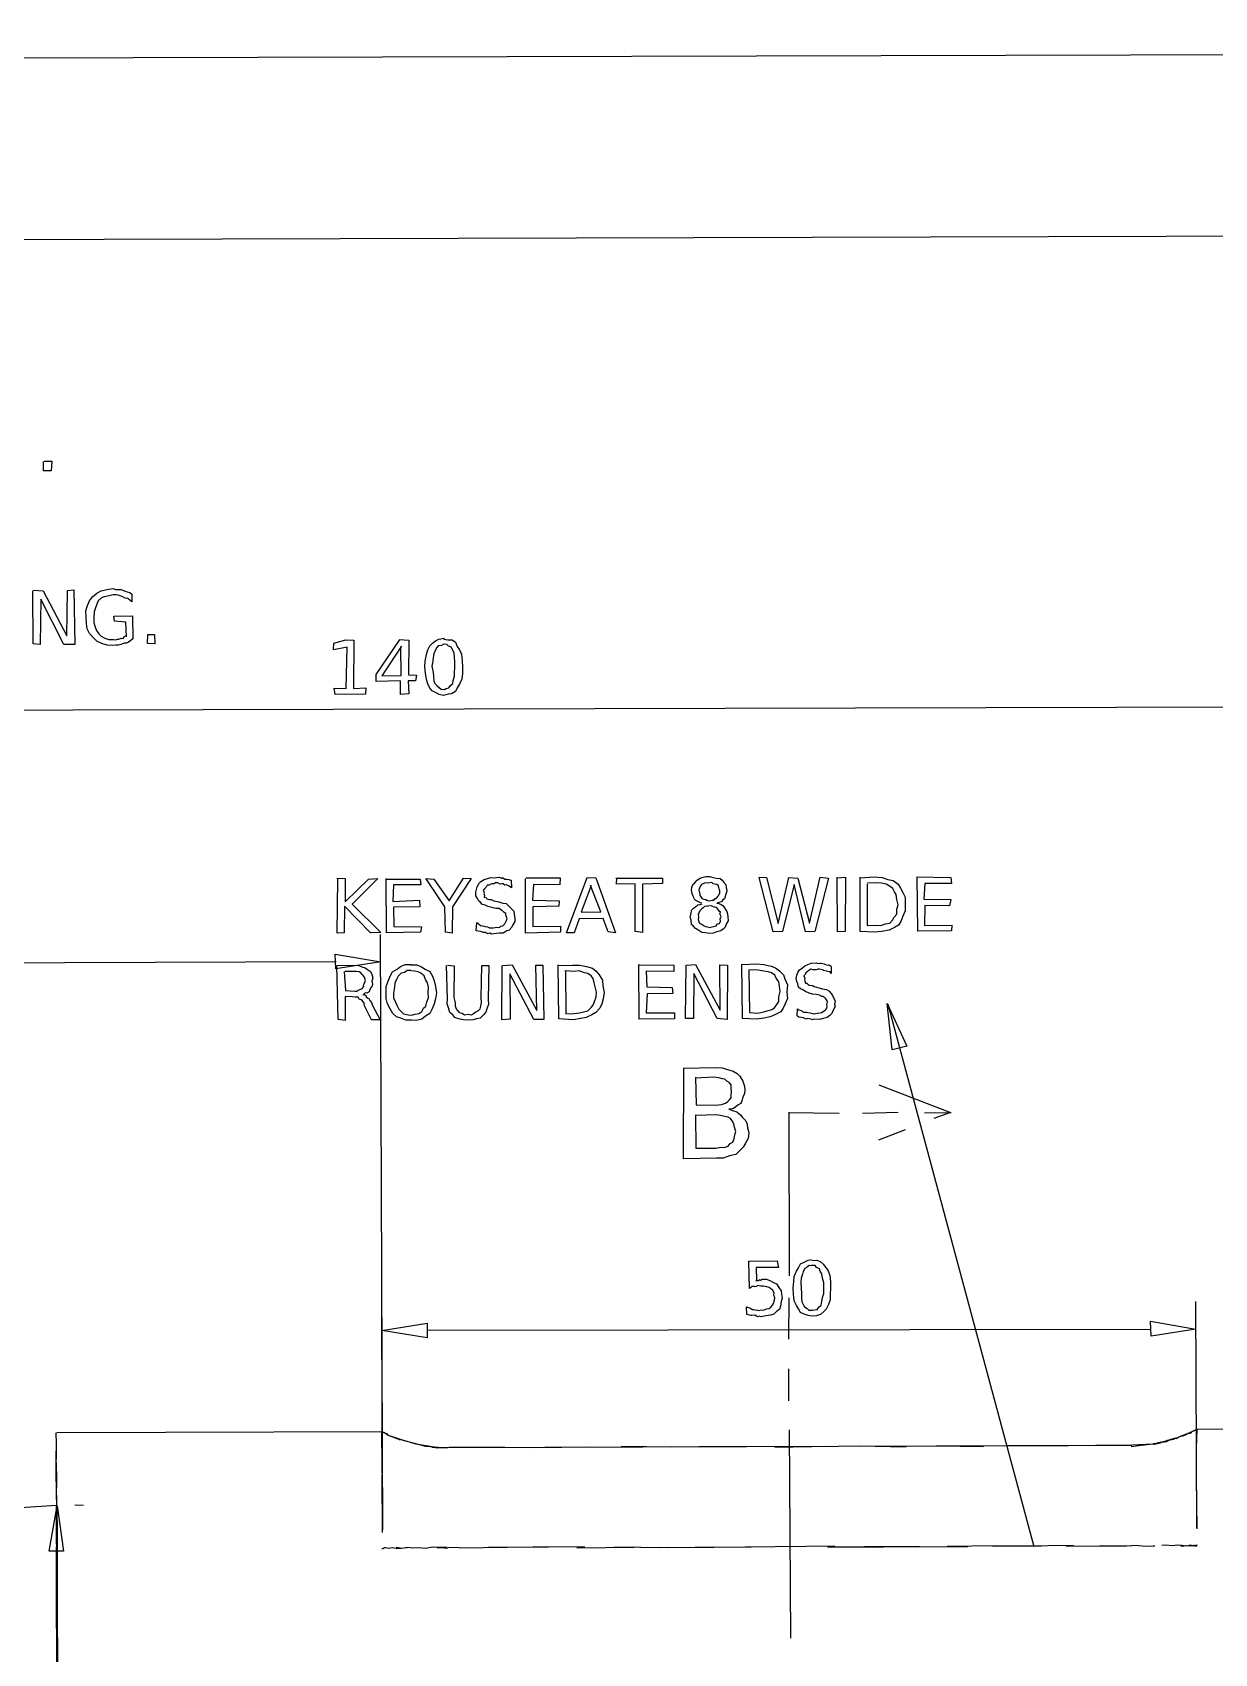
# Model space of a CAD drawing. Header units: millimetres. Extents: x 0 to 620, y -1 to 331.
# Drawn here: x 90.4 to 155.8, y 241.2 to 330.8 of the extents above; entities that cross this region are included whole.
import ezdxf

# ---------------------------------------------------------------- set-up
doc = ezdxf.new("R2010")
doc.units = ezdxf.units.MM

msp = doc.modelspace()

# ---------------------------------------------------------------- linework, layer by layer
for points in [[(0.465, -0.816), (620.421, 0.866), (619.517, 330.835), (-0.45, 329.171)], [(10.451, 9.159), (610.404, 10.847), (609.593, 320.844), (9.593, 319.155)], [(107.16, 279.883), (109.683, 279.463), (107.21, 279.067)], [(137.941, 274.593), (137.666, 277.155), (138.763, 274.792)], [(112.245, 258.676), (109.742, 259.075), (112.245, 259.482)], [(152.227, 259.599), (154.735, 259.145), (152.251, 258.763)], [(91.369, 246.871), (91.797, 249.387), (92.162, 246.883)]]:
    msp.add_lwpolyline(points, close=True)
for points in [[(91.082, 307.141), (91.508, 307.127), (91.466, 306.595), (91.054, 306.591), (91.053, 307.109)], [(90.473, 300.001), (91.035, 299.972), (92.331, 297.468), (92.373, 299.986), (92.727, 300.013), (92.788, 296.99), (92.175, 297.005), (90.906, 299.497), (90.859, 296.999), (90.482, 297.032), (90.462, 299.97)], [(95.637, 297.431), (95.598, 298.24), (94.969, 298.281), (94.932, 298.564), (95.973, 298.59), (95.982, 297.305), (95.876, 297.217), (95.743, 297.12), (95.63, 297.075), (95.515, 297.069), (95.331, 296.99), (95.172, 296.964), (95.052, 296.96), (94.884, 296.942), (94.573, 296.968), (94.28, 297.055), (93.999, 297.188), (93.814, 297.373), (93.594, 297.611), (93.467, 297.859), (93.418, 298.162), (93.402, 298.483), (93.381, 298.867), (93.485, 299.145), (93.586, 299.403), (93.75, 299.632), (94.005, 299.831), (94.227, 299.961), (94.55, 300.035), (94.893, 300.101), (95.028, 300.033), (95.178, 300.032), (95.318, 300.039), (95.433, 300.001), (95.564, 299.954), (95.677, 299.905), (95.816, 299.865), (95.927, 299.782), (95.93, 299.352), (95.83, 299.435), (95.718, 299.549), (95.556, 299.556), (95.432, 299.63), (95.35, 299.661), (95.175, 299.728), (95.07, 299.743), (94.899, 299.736), (94.669, 299.691), (94.399, 299.632), (94.251, 299.575), (94.063, 299.408), (93.989, 299.235), (93.914, 299.031), (93.852, 298.799), (93.828, 298.497), (93.823, 298.217), (93.905, 297.965), (93.984, 297.77), (94.115, 297.595), (94.232, 297.463), (94.434, 297.341), (94.657, 297.279), (94.942, 297.275), (95.036, 297.262), (95.132, 297.294), (95.219, 297.294), (95.333, 297.351), (95.358, 297.324), (95.478, 297.35), (95.515, 297.435), (95.592, 297.478)], [(96.791, 297.548), (97.176, 297.543), (97.198, 297.038), (96.803, 297.052), (96.814, 297.55)], [(107.129, 294.577), (107.777, 294.557), (107.825, 296.856), (107.073, 296.709), (107.085, 297.071), (107.759, 297.265), (108.201, 297.229), (108.175, 294.569), (108.854, 294.603), (108.844, 294.251), (107.174, 294.231), (107.109, 294.575)], [(110.706, 297.269), (111.229, 297.241), (111.225, 295.318), (111.663, 295.301), (111.603, 294.989), (111.204, 294.992), (111.242, 294.265), (110.777, 294.232), (110.781, 294.998), (109.424, 294.95), (109.427, 295.348), (110.718, 297.237)], [(110.827, 296.908), (109.752, 295.273), (110.81, 295.292), (110.793, 296.884)], [(113.177, 297.288), (113.398, 297.26), (113.64, 297.249), (113.819, 297.125), (113.914, 296.893), (114.04, 296.7), (114.155, 296.455), (114.188, 296.101), (114.197, 295.745), (114.198, 295.387), (114.163, 295.081), (114.059, 294.851), (113.913, 294.594), (113.825, 294.407), (113.595, 294.278), (113.411, 294.259), (113.157, 294.182), (112.905, 294.229), (112.744, 294.317), (112.524, 294.445), (112.391, 294.575), (112.292, 294.819), (112.214, 295.059), (112.159, 295.41), (112.115, 295.757), (112.131, 296.085), (112.217, 296.451), (112.289, 296.705), (112.396, 296.917), (112.539, 297.073), (112.704, 297.197), (112.898, 297.299), (113.2, 297.341)], [(113.176, 297.025), (113.036, 296.949), (112.867, 296.925), (112.776, 296.825), (112.704, 296.695), (112.624, 296.486), (112.58, 296.283), (112.555, 296.083), (112.516, 295.792), (112.582, 295.455), (112.607, 295.245), (112.625, 294.982), (112.672, 294.848), (112.802, 294.713), (112.914, 294.626), (113.019, 294.536), (113.201, 294.515), (113.299, 294.563), (113.457, 294.599), (113.547, 294.728), (113.676, 294.833), (113.685, 295.006), (113.756, 295.24), (113.766, 295.454), (113.78, 295.738), (113.783, 296.064), (113.76, 296.287), (113.743, 296.511), (113.65, 296.713), (113.573, 296.842), (113.433, 296.912), (113.333, 296.994), (113.193, 297.01)], [(42.177, 293.255), (179.161, 293.609)], [(116.893, 283.961), (116.908, 283.547), (116.783, 283.639), (116.64, 283.708), (116.54, 283.688), (116.444, 283.766), (116.379, 283.759), (116.281, 283.752), (116.159, 283.816), (116.035, 283.82), (115.932, 283.77), (115.799, 283.772), (115.677, 283.69), (115.563, 283.695), (115.502, 283.588), (115.411, 283.484), (115.351, 283.395), (115.399, 283.287), (115.39, 283.232), (115.422, 283.124), (115.406, 283.025), (115.502, 283.007), (115.541, 282.935), (115.687, 282.896), (115.783, 282.894), (115.936, 282.826), (116.211, 282.765), (116.424, 282.701), (116.616, 282.688), (116.7, 282.58), (116.824, 282.474), (116.958, 282.332), (117.033, 282.254), (117.063, 282.064), (117.103, 281.876), (117.087, 281.682), (116.981, 281.502), (116.926, 281.365), (116.776, 281.213), (116.649, 281.165), (116.456, 281.048), (116.22, 281.04), (115.935, 280.999), (115.81, 280.98), (115.705, 281.041), (115.585, 281.004), (115.477, 281.076), (115.336, 281.072), (115.213, 281.139), (115.072, 281.152), (114.953, 281.173), (114.999, 281.635), (115.072, 281.568), (115.19, 281.472), (115.328, 281.438), (115.458, 281.411), (115.588, 281.388), (115.702, 281.327), (115.825, 281.339), (115.901, 281.342), (116.111, 281.364), (116.248, 281.345), (116.326, 281.42), (116.435, 281.452), (116.548, 281.562), (116.589, 281.674), (116.627, 281.736), (116.674, 281.859), (116.632, 281.948), (116.589, 282.038), (116.601, 282.131), (116.497, 282.183), (116.409, 282.276), (116.368, 282.292), (116.227, 282.395), (116.043, 282.398), (115.817, 282.46), (115.605, 282.52), (115.462, 282.583), (115.271, 282.641), (115.194, 282.748), (115.097, 282.801), (115.029, 282.96), (114.94, 283.107), (114.936, 283.301), (114.968, 283.46), (115.014, 283.608), (115.127, 283.798), (115.224, 283.891), (115.402, 283.998), (115.58, 284.057), (115.769, 284.117), (115.976, 284.103), (116.083, 284.112), (116.224, 284.143), (116.357, 284.083), (116.417, 284.119), (116.542, 284.034), (116.629, 284.027), (116.77, 284.012), (116.875, 283.967)], [(121.051, 284.109), (121.562, 284.107), (122.663, 281.057), (122.248, 281.11), (121.978, 281.855), (120.659, 281.838), (120.382, 281.051), (119.951, 281.065), (121.098, 284.114)], [(122.676, 284.087), (125.259, 284.085), (125.262, 283.778), (124.156, 283.743), (124.149, 281.077), (123.752, 281.125), (123.749, 283.765), (122.711, 283.742), (122.727, 284.104)], [(127.429, 282.7), (127.348, 282.722), (127.202, 282.798), (127.089, 282.84), (127.01, 282.944), (126.995, 283.015), (126.933, 283.115), (126.902, 283.226), (126.864, 283.408), (126.876, 283.557), (126.94, 283.73), (127.033, 283.822), (127.162, 283.977), (127.301, 284.056), (127.423, 284.123), (127.649, 284.174), (127.85, 284.165), (128.055, 284.111), (128.229, 284.082), (128.433, 284.055), (128.559, 283.975), (128.658, 283.823), (128.746, 283.734), (128.781, 283.537), (128.801, 283.416), (128.794, 283.287), (128.744, 283.158), (128.711, 283.068), (128.687, 282.946), (128.584, 282.888), (128.521, 282.78), (128.361, 282.736), (128.256, 282.705), (128.366, 282.688), (128.489, 282.627), (128.596, 282.56), (128.688, 282.449), (128.766, 282.299), (128.813, 282.235), (128.854, 282.106), (128.865, 281.94), (128.89, 281.717), (128.795, 281.566), (128.726, 281.378), (128.627, 281.279), (128.476, 281.16), (128.258, 281.109), (128.058, 281.043), (127.848, 281.027), (127.618, 281.056), (127.43, 281.079), (127.259, 281.188), (127.082, 281.299), (126.958, 281.437), (126.863, 281.526), (126.831, 281.731), (126.791, 281.971), (126.817, 282.061), (126.845, 282.187), (126.881, 282.335), (126.966, 282.421), (127.073, 282.492), (127.215, 282.61), (127.334, 282.63), (127.44, 282.666)], [(130.57, 284.141), (131.008, 284.124), (131.642, 281.569), (132.245, 284.113), (132.728, 284.089), (133.378, 281.601), (133.965, 284.136), (134.428, 284.088), (133.674, 281.123), (133.157, 281.111), (132.533, 283.727), (131.891, 281.131), (131.375, 281.117), (130.598, 284.125)], [(134.907, 284.099), (135.368, 284.132), (135.357, 281.124), (134.932, 281.115), (134.904, 284.132)], [(136.161, 284.098), (136.961, 284.158), (137.39, 284.113), (137.712, 284.015), (137.996, 283.958), (138.281, 283.755), (138.408, 283.536), (138.543, 283.284), (138.671, 283.026), (138.67, 282.661), (138.673, 282.281), (138.541, 281.981), (138.431, 281.693), (138.302, 281.475), (138.066, 281.353), (137.778, 281.199), (137.362, 281.137), (136.962, 281.101), (136.174, 281.125), (136.181, 284.141)], [(139.296, 284.147), (141.185, 284.122), (141.232, 283.79), (139.746, 283.777), (139.694, 282.926), (141.186, 282.9), (141.122, 282.546), (139.759, 282.575), (139.735, 281.459), (141.244, 281.474), (141.231, 281.163), (139.358, 281.159), (139.334, 284.159)], [(107.266, 284.073), (107.715, 284.06), (107.711, 282.767), (109.011, 284.033), (109.523, 284.054), (108.1, 282.641), (109.69, 281.084), (109.123, 281.066), (107.687, 282.527), (107.663, 281.051), (107.283, 281.035), (107.307, 284.027)], [(109.963, 284.027), (111.856, 284.028), (111.898, 283.709), (110.39, 283.712), (110.36, 282.793), (111.826, 282.859), (111.841, 282.489), (110.381, 282.477), (110.407, 281.417), (111.93, 281.39), (111.891, 281.091), (110.011, 281.051), (109.984, 284.062)], [(112.155, 284.053), (112.619, 284.029), (113.471, 282.827), (114.26, 284.078), (114.686, 284.056), (113.65, 282.499), (113.639, 281.043), (113.268, 281.089), (113.232, 282.496), (112.199, 284.036)], [(117.715, 284.092), (119.592, 284.1), (119.573, 283.705), (118.125, 283.734), (118.08, 282.869), (119.547, 282.826), (119.522, 282.53), (118.083, 282.5), (118.098, 281.413), (119.627, 281.421), (119.624, 281.092), (117.682, 281.044), (117.678, 284.068)], [(121.312, 283.679), (120.754, 282.199), (121.846, 282.224), (121.281, 283.669)], [(127.277, 283.362), (127.319, 283.197), (127.314, 283.122), (127.375, 283.049), (127.423, 282.973), (127.491, 282.946), (127.644, 282.896), (127.74, 282.843), (127.827, 282.82), (128.003, 282.859), (128.087, 282.867), (128.158, 282.956), (128.229, 282.958), (128.327, 283.081), (128.371, 283.161), (128.423, 283.23), (128.415, 283.375), (128.39, 283.484), (128.373, 283.572), (128.324, 283.666), (128.251, 283.722), (128.144, 283.749), (128.057, 283.769), (127.98, 283.833), (127.863, 283.819), (127.755, 283.806), (127.618, 283.823), (127.53, 283.786), (127.419, 283.732), (127.36, 283.662), (127.305, 283.519), (127.271, 283.435), (127.282, 283.33)], [(136.556, 283.776), (136.559, 281.472), (137.055, 281.473), (137.313, 281.462), (137.581, 281.552), (137.819, 281.6), (137.958, 281.762), (138.053, 281.933), (138.209, 282.096), (138.21, 282.359), (138.279, 282.61), (138.199, 282.906), (138.164, 283.17), (138.076, 283.327), (137.989, 283.507), (137.799, 283.64), (137.614, 283.75), (137.357, 283.806), (137.017, 283.814), (136.587, 283.811)], [(127.818, 282.537), (127.736, 282.535), (127.572, 282.523), (127.507, 282.435), (127.425, 282.381), (127.309, 282.276), (127.276, 282.191), (127.227, 282.085), (127.24, 281.927), (127.223, 281.793), (127.242, 281.706), (127.313, 281.578), (127.421, 281.53), (127.512, 281.455), (127.627, 281.399), (127.74, 281.384), (127.868, 281.354), (128.003, 281.382), (128.139, 281.431), (128.217, 281.453), (128.288, 281.555), (128.411, 281.578), (128.458, 281.709), (128.447, 281.824), (128.494, 281.968), (128.431, 282.111), (128.454, 282.206), (128.383, 282.257), (128.327, 282.354), (128.231, 282.451), (128.131, 282.477), (127.972, 282.531), (127.872, 282.562)], [(109.804, 248.062), (109.676, 280.967)], [(42.181, 279.235), (107.217, 279.476)], [(108.702, 277.633), (108.793, 277.651), (108.881, 277.574), (108.876, 277.523), (108.966, 277.452), (109.02, 277.421), (109.082, 277.32), (109.169, 277.206), (109.219, 277.078), (109.656, 276.241), (109.178, 276.255), (108.781, 277.02), (108.765, 277.17), (108.683, 277.296), (108.603, 277.354), (108.502, 277.392), (108.429, 277.496), (108.381, 277.496), (108.265, 277.494), (108.111, 277.511), (107.727, 277.538), (107.722, 276.214), (107.334, 276.267), (107.264, 279.256), (108.183, 279.27), (108.482, 279.255), (108.643, 279.17), (108.833, 279.118), (108.947, 279.036), (109.119, 278.92), (109.197, 278.763), (109.244, 278.576), (109.199, 278.382), (109.231, 278.221), (109.216, 278.126), (109.156, 278.049), (109.091, 277.922), (109.049, 277.803), (108.922, 277.729), (108.817, 277.732), (108.73, 277.647)], [(107.673, 278.919), (107.734, 277.873), (108.246, 277.831), (108.382, 277.841), (108.436, 277.895), (108.592, 277.948), (108.66, 277.984), (108.742, 278.092), (108.738, 278.159), (108.773, 278.24), (108.836, 278.417), (108.821, 278.484), (108.792, 278.609), (108.715, 278.702), (108.64, 278.782), (108.583, 278.85), (108.499, 278.909), (108.321, 278.917), (108.236, 278.924), (107.721, 278.918)], [(111.344, 279.288), (111.682, 279.295), (111.942, 279.183), (112.141, 279.046), (112.389, 278.917), (112.551, 278.664), (112.635, 278.413), (112.707, 278.086), (112.77, 277.74), (112.71, 277.406), (112.644, 277.125), (112.525, 276.856), (112.389, 276.6), (112.165, 276.443), (111.952, 276.29), (111.657, 276.206), (111.39, 276.23), (111.069, 276.235), (110.794, 276.334), (110.561, 276.408), (110.359, 276.599), (110.207, 276.864), (110.066, 277.142), (109.982, 277.434), (109.98, 277.738), (109.976, 278.086), (110.097, 278.388), (110.207, 278.667), (110.327, 278.902), (110.587, 279.053), (110.782, 279.199), (111.04, 279.305), (111.371, 279.306)], [(111.348, 278.981), (111.15, 278.983), (111, 278.867), (110.811, 278.825), (110.65, 278.661), (110.559, 278.483), (110.458, 278.28), (110.443, 278.053), (110.387, 277.723), (110.394, 277.473), (110.506, 277.218), (110.574, 277.053), (110.677, 276.847), (110.836, 276.689), (110.948, 276.581), (111.196, 276.525), (111.385, 276.501), (111.594, 276.568), (111.794, 276.598), (111.953, 276.71), (112.055, 276.892), (112.185, 277.01), (112.236, 277.24), (112.324, 277.462), (112.303, 277.751), (112.326, 278.054), (112.266, 278.289), (112.155, 278.486), (112.088, 278.673), (111.902, 278.83), (111.76, 278.893), (111.558, 278.939), (111.351, 278.962)], [(113.378, 279.266), (113.749, 279.232), (113.729, 277.475), (113.8, 277.189), (113.798, 277.025), (113.861, 276.849), (113.913, 276.779), (114.024, 276.656), (114.191, 276.621), (114.318, 276.531), (114.523, 276.557), (114.7, 276.53), (114.813, 276.603), (114.94, 276.687), (115.083, 276.761), (115.173, 276.859), (115.215, 277.006), (115.26, 277.202), (115.232, 277.474), (115.267, 279.247), (115.667, 279.246), (115.619, 277.369), (115.641, 277.087), (115.574, 276.911), (115.486, 276.665), (115.368, 276.533), (115.174, 276.347), (114.981, 276.312), (114.784, 276.245), (114.478, 276.231), (114.266, 276.251), (113.988, 276.306), (113.779, 276.386), (113.671, 276.516), (113.504, 276.646), (113.436, 276.907), (113.359, 277.14), (113.365, 277.412), (113.315, 279.252)], [(116.426, 279.258), (116.956, 279.283), (118.316, 276.761), (118.255, 279.278), (118.641, 279.274), (118.698, 276.269), (118.152, 276.263), (116.82, 278.793), (116.834, 276.283), (116.381, 276.243), (116.389, 279.261)], [(119.514, 279.25), (120.285, 279.266), (120.695, 279.27), (121.055, 279.2), (121.384, 279.108), (121.586, 278.933), (121.75, 278.745), (121.932, 278.443), (121.962, 278.12), (122.034, 277.756), (121.97, 277.407), (121.906, 277.133), (121.797, 276.892), (121.575, 276.663), (121.348, 276.524), (121.041, 276.383), (120.75, 276.324), (120.312, 276.257), (119.52, 276.303), (119.492, 279.287)], [(119.901, 278.954), (119.92, 276.582), (120.366, 276.598), (120.66, 276.643), (120.888, 276.698), (121.132, 276.751), (121.317, 276.933), (121.417, 277.068), (121.5, 277.262), (121.59, 277.515), (121.605, 277.772), (121.535, 278.076), (121.482, 278.296), (121.43, 278.532), (121.311, 278.687), (121.137, 278.808), (120.938, 278.851), (120.647, 278.961), (120.372, 278.921), (119.86, 278.952)], [(123.977, 279.296), (125.876, 279.277), (125.875, 278.921), (124.347, 278.934), (124.385, 278.075), (125.784, 278.041), (125.821, 277.707), (124.401, 277.693), (124.346, 276.64), (125.927, 276.638), (125.921, 276.306), (123.964, 276.282), (123.951, 279.309)], [(126.59, 279.271), (127.084, 279.3), (128.45, 276.778), (128.432, 279.289), (128.838, 279.272), (128.824, 276.273), (128.271, 276.331), (126.981, 278.812), (126.971, 276.33), (126.533, 276.328), (126.563, 279.265)], [(129.643, 279.306), (130.467, 279.342), (130.858, 279.316), (131.256, 279.214), (131.495, 279.131), (131.72, 278.953), (131.947, 278.745), (132.024, 278.516), (132.166, 278.181), (132.129, 277.786), (132.169, 277.436), (132.037, 277.124), (131.915, 276.885), (131.789, 276.691), (131.492, 276.541), (131.21, 276.423), (130.861, 276.348), (130.45, 276.291), (129.673, 276.329), (129.641, 279.318)], [(130.025, 278.988), (130.054, 276.654), (130.523, 276.623), (130.859, 276.685), (131.042, 276.75), (131.29, 276.814), (131.442, 276.914), (131.576, 277.099), (131.679, 277.259), (131.691, 277.512), (131.761, 277.823), (131.718, 278.105), (131.688, 278.342), (131.545, 278.544), (131.47, 278.719), (131.28, 278.844), (131.086, 278.908), (130.851, 278.936), (130.535, 278.988), (130.024, 279.004)], [(134.569, 279.202), (134.576, 278.818), (134.517, 278.898), (134.398, 278.919), (134.244, 278.954), (134.175, 278.973), (134.095, 279.005), (133.939, 279.056), (133.85, 279.055), (133.748, 279.018), (133.581, 279.005), (133.452, 279.043), (133.34, 278.982), (133.256, 278.904), (133.182, 278.849), (133.139, 278.747), (133.062, 278.686), (133.116, 278.546), (133.106, 278.47), (133.113, 278.396), (133.159, 278.273), (133.224, 278.281), (133.285, 278.216), (133.357, 278.158), (133.535, 278.152), (133.63, 278.09), (133.889, 278.022), (134.099, 277.962), (134.322, 277.929), (134.44, 277.846), (134.58, 277.708), (134.643, 277.59), (134.711, 277.472), (134.792, 277.301), (134.764, 277.12), (134.794, 276.979), (134.683, 276.786), (134.604, 276.59), (134.51, 276.485), (134.359, 276.375), (134.141, 276.329), (133.938, 276.263), (133.639, 276.278), (133.529, 276.242), (133.454, 276.291), (133.278, 276.313), (133.175, 276.282), (133.046, 276.359), (132.93, 276.384), (132.797, 276.402), (132.695, 276.47), (132.706, 276.865), (132.786, 276.793), (132.933, 276.767), (133.032, 276.665), (133.209, 276.678), (133.292, 276.663), (133.421, 276.633), (133.556, 276.603), (133.615, 276.575), (133.806, 276.623), (133.954, 276.63), (134.047, 276.651), (134.189, 276.745), (134.288, 276.825), (134.332, 276.893), (134.361, 276.977), (134.336, 277.097), (134.366, 277.241), (134.353, 277.291), (134.283, 277.407), (134.233, 277.46), (134.122, 277.535), (134.052, 277.541), (133.929, 277.621), (133.748, 277.653), (133.541, 277.668), (133.351, 277.72), (133.156, 277.809), (132.968, 277.923), (132.874, 277.953), (132.77, 278.05), (132.74, 278.233), (132.669, 278.365), (132.649, 278.538), (132.672, 278.713), (132.755, 278.9), (132.815, 278.995), (132.985, 279.118), (133.111, 279.235), (133.294, 279.31), (133.466, 279.373), (133.759, 279.391), (133.84, 279.362), (133.957, 279.374), (134.024, 279.374), (134.189, 279.344), (134.265, 279.307), (134.411, 279.274), (134.463, 279.292), (134.583, 279.208)], [(137.715, 277.12), (145.778, 247.135)], [(126.422, 273.573), (128.162, 273.609), (128.549, 273.59), (128.849, 273.497), (129.152, 273.41), (129.373, 273.286), (129.531, 273.137), (129.69, 272.863), (129.77, 272.644), (129.801, 272.406), (129.793, 272.156), (129.703, 271.99), (129.653, 271.823), (129.586, 271.615), (129.427, 271.55), (129.295, 271.421), (129.149, 271.337), (128.913, 271.318), (129.132, 271.229), (129.357, 271.17), (129.575, 270.983), (129.676, 270.853), (129.853, 270.664), (129.938, 270.486), (129.952, 270.273), (130.018, 270.022), (129.986, 269.694), (129.844, 269.428), (129.721, 269.208), (129.513, 268.999), (129.3, 268.805), (128.948, 268.726), (128.61, 268.605), (128.248, 268.597), (126.422, 268.571), (126.433, 273.598)], [(127.077, 273.078), (127.108, 271.556), (128.119, 271.528), (128.369, 271.55), (128.518, 271.571), (128.741, 271.64), (128.86, 271.725), (128.936, 271.81), (129.041, 271.945), (129.044, 272.091), (129.062, 272.283), (129.054, 272.494), (129.046, 272.658), (128.944, 272.782), (128.814, 272.849), (128.698, 272.968), (128.575, 272.992), (128.36, 273.05), (128.092, 273.081), (127.081, 273.019)], [(137.21, 272.648), (141.176, 271.134), (140.252, 270.794)], [(127.082, 270.99), (127.093, 269.146), (128.22, 269.159), (128.482, 269.206), (128.666, 269.184), (128.884, 269.262), (128.985, 269.417), (129.15, 269.484), (129.213, 269.693), (129.249, 269.885), (129.3, 270.079), (129.24, 270.308), (129.191, 270.494), (129.099, 270.673), (129.013, 270.787), (128.885, 270.874), (128.703, 270.904), (128.447, 270.963), (128.219, 270.99), (127.112, 270.964)], [(132.22, 271.124), (135.009, 271.097)], [(132.231, 271.142), (132.253, 262.095)], [(136.311, 271.096), (138.271, 271.152)], [(139.738, 271.104), (141.211, 271.129)], [(138.657, 270.164), (137.193, 269.6)], [(130.008, 262.903), (131.6, 262.927), (131.663, 262.553), (130.433, 262.563), (130.441, 261.836), (130.421, 261.816), (130.483, 261.83), (130.563, 261.842), (130.62, 261.858), (130.618, 261.889), (130.68, 261.859), (130.739, 261.872), (130.745, 261.907), (131.011, 261.91), (131.219, 261.822), (131.387, 261.726), (131.555, 261.65), (131.678, 261.443), (131.806, 261.27), (131.829, 261.083), (131.86, 260.864), (131.804, 260.669), (131.777, 260.42), (131.72, 260.239), (131.579, 260.143), (131.414, 259.978), (131.226, 259.913), (130.966, 259.887), (130.701, 259.835), (130.6, 259.861), (130.506, 259.826), (130.444, 259.875), (130.354, 259.918), (130.194, 259.91), (130.135, 259.907), (129.995, 259.948), (129.924, 259.958), (129.896, 260.379), (130.001, 260.342), (130.121, 260.314), (130.213, 260.243), (130.291, 260.23), (130.362, 260.225), (130.517, 260.202), (130.563, 260.175), (130.723, 260.218), (130.833, 260.207), (131.008, 260.274), (131.158, 260.295), (131.25, 260.37), (131.329, 260.483), (131.382, 260.562), (131.452, 260.747), (131.461, 260.872), (131.416, 261.033), (131.421, 261.137), (131.343, 261.299), (131.236, 261.38), (131.148, 261.447), (131.014, 261.485), (130.842, 261.529), (130.696, 261.531), (130.588, 261.552), (130.511, 261.556), (130.449, 261.502), (130.378, 261.494), (130.317, 261.505), (130.184, 261.5), (130.116, 261.433), (130.06, 261.394), (130.022, 262.91)], [(133.506, 262.938), (133.789, 262.957), (133.964, 262.889), (134.131, 262.739), (134.276, 262.551), (134.407, 262.37), (134.493, 262.116), (134.535, 261.774), (134.542, 261.449), (134.511, 261.051), (134.525, 260.76), (134.429, 260.507), (134.29, 260.258), (134.155, 260.112), (133.98, 259.95), (133.738, 259.891), (133.498, 259.87), (133.311, 259.912), (133.08, 259.98), (132.887, 260.071), (132.766, 260.28), (132.653, 260.459), (132.533, 260.718), (132.493, 261.079), (132.475, 261.406), (132.519, 261.798), (132.526, 262.05), (132.655, 262.355), (132.762, 262.541), (132.874, 262.767), (133.088, 262.846), (133.311, 262.963), (133.495, 263)], [(133.507, 262.647), (133.364, 262.664), (133.243, 262.569), (133.123, 262.496), (133.022, 262.344), (132.997, 262.185), (132.925, 261.974), (132.904, 261.737), (132.913, 261.39), (132.934, 261.115), (132.939, 260.892), (132.959, 260.658), (133.033, 260.516), (133.108, 260.374), (133.245, 260.287), (133.349, 260.198), (133.541, 260.196), (133.66, 260.215), (133.806, 260.24), (133.907, 260.384), (134.019, 260.479), (134.057, 260.696), (134.089, 260.892), (134.176, 261.118), (134.17, 261.444), (134.171, 261.711), (134.103, 261.976), (134.058, 262.202), (133.96, 262.362), (133.933, 262.488), (133.767, 262.553), (133.692, 262.666), (133.484, 262.673)], [(132.228, 260.874), (132.212, 258.595)], [(109.78, 248.059), (109.75, 260.586)], [(154.789, 248.189), (154.728, 260.683)], [(112.238, 259.088), (152.253, 259.141)], [(132.224, 256.951), (132.224, 255.186)], [(181.768, 253.661), (154.775, 253.606)], [(91.727, 253.418), (91.754, 252.819), (91.731, 251.062), (91.802, 248.2), (91.811, 244.368), (91.816, 239.825), (91.837, 234.741), (91.819, 229.378), (91.846, 225.041), (91.816, 220.919), (91.826, 217.251), (91.868, 214.133), (91.874, 211.828), (91.884, 210.375), (91.879, 209.907)], [(91.773, 249.73), (91.78, 251.042), (91.75, 252.039), (91.769, 252.8)], [(109.786, 253.472), (91.783, 253.418)], [(109.733, 253.428), (109.725, 252.571)], [(113.358, 252.565), (112.172, 252.66), (110.999, 252.972), (110.119, 253.273), (109.858, 253.438), (109.777, 253.41), (109.744, 253.442)], [(109.777, 253.475), (109.863, 253.442), (110.059, 253.358)], [(110.042, 253.351), (110.024, 253.324)], [(110.034, 253.314), (110.719, 253.046)], [(110.699, 253.06), (110.762, 253.017)], [(110.813, 253.045), (110.786, 253.037)], [(110.805, 253.051), (111.623, 252.803), (112.521, 252.654)], [(132.253, 253.578), (132.321, 242.057)], [(151.151, 252.669), (151.846, 252.748)], [(154.769, 253.547), (154.746, 253.591), (154.624, 253.533), (154.369, 253.418), (153.469, 253.052), (152.343, 252.799), (151.183, 252.728)], [(151.857, 252.738), (151.881, 252.748)], [(151.87, 252.746), (152.376, 252.809)], [(152.364, 252.791), (152.348, 252.797)], [(152.402, 252.79), (152.361, 252.776)], [(152.363, 252.81), (152.414, 252.798)], [(152.371, 252.818), (152.401, 252.804)], [(152.412, 252.781), (152.387, 252.827)], [(152.429, 252.829), (152.39, 252.805)], [(152.41, 252.812), (152.394, 252.788)], [(152.402, 252.829), (152.424, 252.82)], [(152.426, 252.797), (152.422, 252.772)], [(152.435, 252.79), (152.836, 252.873)], [(152.869, 252.894), (153.131, 252.929)], [(153.136, 252.95), (153.099, 252.97)], [(153.167, 252.974), (153.121, 253.001)], [(153.122, 252.99), (153.6, 253.137)], [(153.126, 252.947), (153.155, 252.982)], [(153.132, 252.957), (153.142, 252.94)], [(153.151, 252.985), (153.135, 252.949)], [(153.136, 252.983), (153.171, 252.967)], [(153.17, 252.956), (153.147, 252.935)], [(153.151, 252.974), (153.163, 252.989)], [(153.639, 253.111), (153.95, 253.269)], [(153.94, 253.262), (153.943, 253.24)], [(153.997, 253.253), (153.948, 253.234)], [(153.97, 253.236), (154.159, 253.317)], [(153.974, 253.255), (153.975, 253.224)], [(153.98, 253.261), (153.99, 253.219)], [(154.119, 253.28), (154.365, 253.408)], [(154.355, 253.382), (154.427, 253.402)], [(154.366, 253.407), (154.396, 253.409)], [(154.372, 253.392), (154.393, 253.408)], [(154.408, 253.389), (154.379, 253.392)], [(154.39, 253.418), (154.505, 253.435)], [(154.522, 253.484), (154.657, 253.547), (154.739, 253.6)], [(154.789, 253.599), (154.747, 252.59)], [(112.527, 252.631), (112.833, 252.583)], [(112.836, 252.607), (113.374, 252.614)], [(151.184, 252.717), (113.363, 252.592)], [(116.543, 252.605), (113.481, 252.622)], [(121.252, 252.619), (118.122, 252.585)], [(125.765, 252.623), (122.978, 252.655)], [(129.893, 252.645), (127.264, 252.646)], [(134.515, 252.657), (131.464, 252.611)], [(138.723, 252.632), (136.135, 252.683)], [(142.987, 252.647), (140.405, 252.673)], [(147.682, 252.695), (144.342, 252.698)], [(151.192, 252.724), (149.199, 252.711)], [(109.74, 251.089), (109.76, 247.911)], [(154.741, 250.892), (154.785, 248.108)], [(39.779, 246.044), (91.76, 249.415)], [(91.747, 249.418), (91.751, 248.925), (91.761, 247.438), (91.757, 246.795)], [(91.774, 247.431), (91.795, 248.889), (91.775, 249.413)], [(92.788, 249.44), (93.256, 249.411)], [(91.812, 245.288), (91.794, 246.347), (91.762, 248.163)], [(91.847, 215.673), (91.761, 246.93)], [(109.741, 247.021), (109.806, 247.024), (109.894, 247.078), (109.956, 247.086), (110.13, 247.039), (110.323, 247.073), (110.53, 247.049), (110.795, 247.032), (111.141, 247.078), (111.142, 247.056)], [(113.343, 247.074), (112.958, 247.085), (112.554, 247.094), (112.161, 247.028), (111.784, 247.067), (111.45, 247.039), (111.165, 247.08), (110.844, 247.027), (110.558, 247.078), (110.539, 247.045)], [(112.805, 247.067), (112.975, 247.07), (113.385, 247.036)], [(113.392, 247.091), (114.015, 247.081)], [(116.671, 247.075), (114.032, 247.042)], [(115.637, 247.088), (118.959, 247.107)], [(120.962, 247.091), (118.11, 247.107)], [(120.525, 247.068), (123.687, 247.089)], [(125.518, 247.067), (122.608, 247.103)], [(125.075, 247.071), (128.108, 247.093)], [(130.146, 247.087), (127.053, 247.08)], [(129.85, 247.119), (133.094, 247.15)], [(134.78, 247.142), (131.635, 247.109)], [(134.379, 247.121), (137.46, 247.109)], [(139.452, 247.12), (136.424, 247.116)], [(138.772, 247.13), (142.107, 247.11)], [(143.724, 247.175), (140.994, 247.127)], [(143.467, 247.173), (146.197, 247.176)], [(147.96, 247.179), (145.176, 247.154)], [(147.553, 247.154), (150.893, 247.169)], [(151.184, 247.147), (149.413, 247.171)], [(151.189, 247.2), (151.566, 247.192), (151.944, 247.149), (152.362, 247.166), (152.468, 247.171)], [(154.807, 247.202), (154.746, 247.189), (154.673, 247.192), (154.596, 247.158), (154.432, 247.204), (154.212, 247.16), (153.955, 247.185), (153.719, 247.198), (153.421, 247.163), (153.067, 247.201), (152.854, 247.191)], [(153.877, 247.194), (153.96, 247.152), (154.231, 247.181), (154.422, 247.174), (154.6, 247.208), (154.665, 247.167), (154.767, 247.146), (154.762, 247.206)], [(91.776, 242.6), (91.81, 245.076), (91.772, 245.75)], [(91.773, 245.395), (91.788, 245.036), (91.798, 242.402)], [(91.807, 240.856), (91.779, 242.153), (91.8, 243.595)]]:
    msp.add_lwpolyline(points)

doc.saveas('drawing.dxf')
